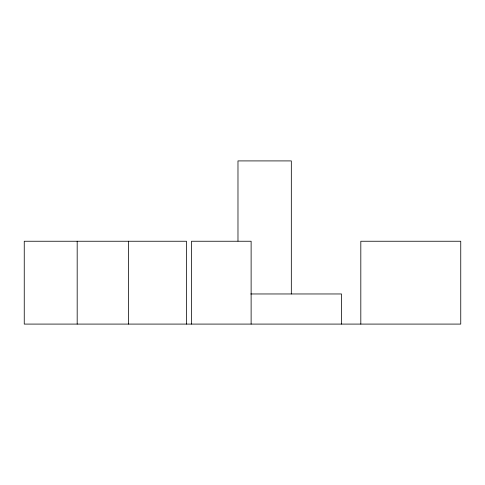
<?xml version="1.0" encoding="UTF-8"?>
<svg xmlns="http://www.w3.org/2000/svg" width="485" height="485" viewBox="0 0 485 485"><rect width="100%" height="100%" fill="white"/><g stroke="black" fill="none" stroke-linecap="round" stroke-linejoin="round"><path stroke-width="0.73" d="M250.751 293.965L341.501 293.965L341.501 324.089M360.816 324.089L360.816 241.245L460.75 241.245L460.75 324.089L24.25 324.089L24.25 241.245L186.476 241.245L186.476 324.089M291.321 293.965L291.321 160.911L237.977 160.911L237.977 241.045M251.121 324.089L251.121 241.245L191.496 241.245L191.496 324.089M128.386 241.245L128.386 324.089M77.182 241.245L77.182 324.089"/></g></svg>
